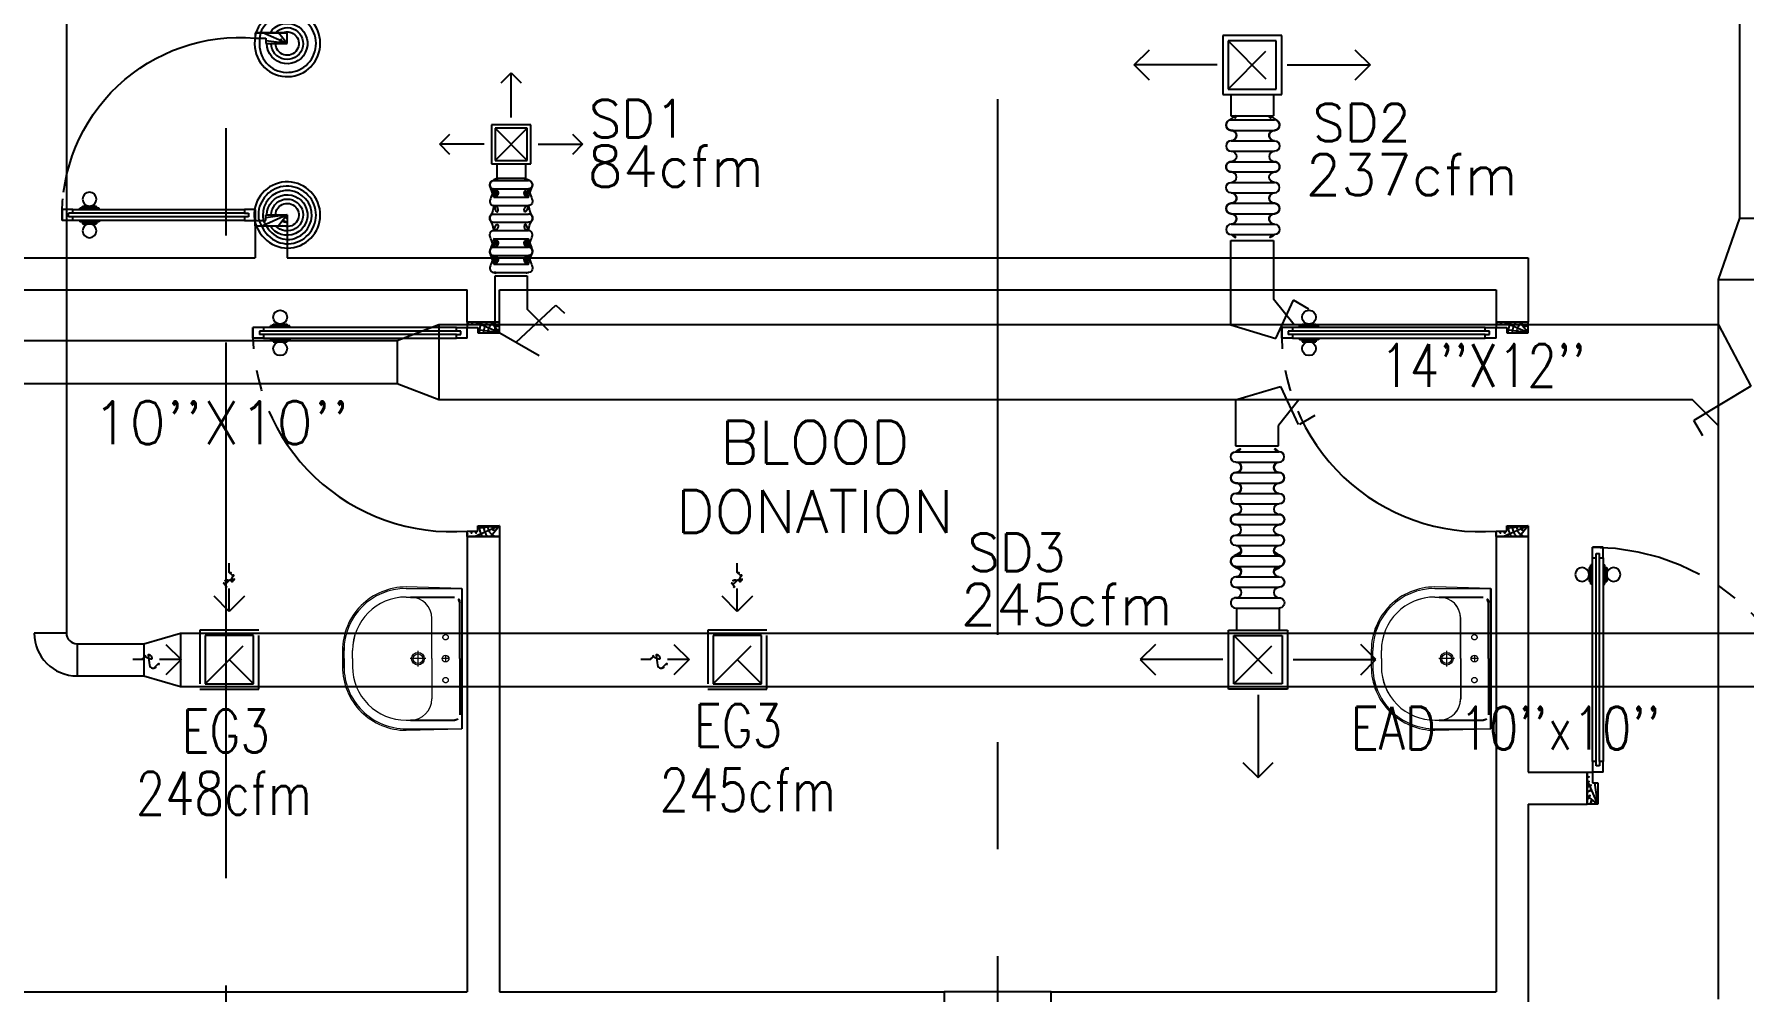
# Model space of a CAD drawing. Extents: x 417866230.2 to 417866327.8, y 43498045.5 to 43498135.4.
# Drawn here: x 417866244.5 to 417866252.48, y 43498094.57 to 43498099.04 of the extents above; entities that cross this region are included whole.
import ezdxf
from ezdxf.enums import TextEntityAlignment as Align

# ---------------------------------------------------------------- set-up
doc = ezdxf.new("R2010")
doc.units = 0
doc.header["$MEASUREMENT"] = 0
for name, pattern in [('CENTERX2', [4, 2.5, -0.5, 0.5, -0.5]), ('DASHED', [0.75, 0.5, -0.25]), ('HIDDEN', [0.375, 0.25, -0.125])]:
    doc.linetypes.add(name, pattern=pattern)
for name, color, linetype in [('AXES', 11, 'CENTERX2'), ('COL', 9, 'CONTINUOUS'), ('DOOR', 9, 'CONTINUOUS'), ('DUCT', 6, 'CONTINUOUS'), ('EXDUCT', 10, 'CONTINUOUS'), ('FIX', 9, 'CONTINUOUS'), ('HAT', 12, 'CONTINUOUS'), ('M-AC-FLEX', 3, 'CONTINUOUS'), ('M-EGU.', 2, 'CONTINUOUS'), ('RM-NAME', 9, 'CONTINUOUS'), ('SCD', 2, 'CONTINUOUS'), ('WALL', 4, 'CONTINUOUS')]:
    doc.layers.add(name, color=color, linetype=linetype)
doc.styles.add('ROMANS', font='ROMANS.shx', dxfattribs={"width": 0.6})

# ---------------------------------------------------------------- blocks, each defined once
blk = doc.blocks.new('DOOR90')
at = {"layer": 'DOOR', "color": 7, "linetype": 'ByBlock'}
for p, q in [((-150, 0), (0, 0)), ((-150, 0), (-150, -25)), ((0, -50), (-113.7, 0)), ((0, -50), (-40.1, 0)), ((0, -50), (0, 0)), ((-1000, -25), (-1050, -25)), ((-1050, -75), (-1050, -25)), ((-1050, -25), (-1050, -75)), ((-1000, -75), (-1050, -75)), ((-1000, -42), (-1020, -42)), ((-1020, -42), (-1020, -58)), ((-1000, -58), (-1020, -58)), ((-1000, -25), (-1000, -42)), ((-1000, -58), (-1000, -75)), ((-877.6, -17.8), (-967.6, -17.8)), ((-967.6, -25), (-967.6, -17.8)), ((-967.6, -75), (-967.6, -82.2)), ((-955, -8.8), (-890.2, -8.8)), ((-955, -17.8), (-955, -8.8)), ((-955, -17.8), (-890.2, -17.8)), ((-890.2, -17.8), (-890.2, -8.8)), ((-877.6, -25), (-877.6, -17.8)), ((-877.6, -75), (-877.6, -82.2)), ((-200, -25), (-150, -25)), ((-200, -42), (-200, -25)), ((-180, -42), (-200, -42)), ((-200, -58), (-180, -58)), ((-200, -75), (-200, -58)), ((-150, -75), (-200, -75)), ((-180, -58), (-180, -42)), ((-150, -25), (-100, -25)), ((-150, -75), (-150, -25)), ((-100, -25), (-100, -50)), ((0, -50), (-100, -36.6)), ((-100, -50), (0, -50)), ((-877.6, -82.2), (-967.6, -82.2)), ((-955, -82.2), (-890.2, -82.2)), ((-955, -82.2), (-955, -91.2)), ((-955, -91.2), (-890.2, -91.2)), ((-890.2, -82.2), (-890.2, -91.2)), ((-150, -875), (-100, -875)), ((-150, -900), (-150, -875)), ((0, -850), (-113.7, -900)), ((-100, -875), (-100, -850)), ((0, -850), (-100, -863.4)), ((-100, -850), (0, -850)), ((0, -850), (-40.1, -900)), ((0, -850), (0, -900)), ((-150, -900), (0, -900)), ((0, -900), (-150, -900))]:
    blk.add_line(p, q, dxfattribs=at)
at = {"layer": 'DOOR', "linetype": 'ByBlock'}
for p, q in [((-200, -25), (-1000, -25)), ((-200, -42), (-1000, -42)), ((-200, -58), (-1000, -58)), ((-1000, -75), (-200, -75))]:
    blk.add_line(p, q, dxfattribs=at)
at = {"layer": 'DOOR', "color": 7, "linetype": 'ByBlock'}
for centre in [(-922.6, 23.5), (-922.6, -123.5)]:
    blk.add_circle(centre, 32.4, dxfattribs=at)
for centre, radius, start, end in [((0, -50), 154.4, 161.10529, 166.28577), ((0, -50), 94.4, 148.01819, 180), ((0, -50), 134.4, 158.15985, 169.28002), ((0, -50), 114.4, 154.08384, 167.37743), ((0, -50), 74.4, 137.77643, 180), ((0, -50), 54.4, 113.20738, 180), ((0, -50), 34.4, 90, 180), ((0, -50), 14.4, 90, 180), ((0, -850), 134.4, 190.71998, 201.84015), ((0, -850), 94.4, 180, 211.98181), ((0, -850), 74.4, 180, 222.22357), ((0, -850), 54.4, 180, 246.79262), ((0, -850), 34.4, 180, 270), ((0, -850), 14.4, 180, 270), ((0, -850), 154.4, 193.71423, 198.89471)]:
    blk.add_arc(centre, radius, start, end, dxfattribs=at)
at = {"layer": 'DOOR', "linetype": 'HIDDEN', "ltscale": 0.5}
blk.add_arc((-222.2, -50), 828.2, 178.27012, 275.00304, dxfattribs=at)
blk = doc.blocks.new('RM1')
at = {"layer": 'RM-NAME', "style": 'ROMANS'}
for tag, p in [('ROOMNAME1', (0, 323.8)), ('ROOMNAME2', (0, 0))]:
    blk.add_attdef(tag, text='', height=200, dxfattribs=at).set_placement(p, align=Align.MIDDLE)
blk = doc.blocks.new('LAV-003')
at = {"layer": 'FIX', "linetype": 'ByBlock'}
blk.add_line((-327.5, -25), (327.5, -25), dxfattribs=at)
at = {"layer": 'FIX', "linetype": 'Continuous', "lineweight": 20}
for p, q in [((-327.5, -285), (-327.5, -25)), ((327.5, -285), (327.5, -25)), ((0, -165), (-187.5, -165)), ((0, -165), (187.5, -165)), ((-287.5, -285), (-287.5, -265)), ((287.5, -285), (287.5, -265)), ((0, -535), (-37.5, -535)), ((0, -535), (37.5, -535)), ((0, -575), (-37.5, -575)), ((0, -575), (37.5, -575))]:
    blk.add_line(p, q, dxfattribs=at)
at = {"layer": 'FIX', "linetype": 'ByBlock', "ltscale": 0.3}
for p, q in [((-287.5, -265), (-287.5, -60)), ((0, -35), (-262.5, -35)), ((0, -35), (262.5, -35)), ((287.5, -265), (287.5, -60))]:
    blk.add_line(p, q, dxfattribs=at)
at = {"layer": 'FIX', "lineweight": 20}
for p, q in [((-15.6, -100.9), (15.5, -100.9)), ((0, -85.4), (0, -116.5))]:
    blk.add_line(p, q, dxfattribs=at)
at = {"layer": 'FIX', "linetype": 'DASHED', "lineweight": 20, "ltscale": 0.04}
for p, q in [((-35.7, -230.5), (36.6, -230.5)), ((0, -193.9), (0, -266.1))]:
    blk.add_line(p, q, dxfattribs=at)
at = {"layer": 'FIX', "linetype": 'Continuous', "lineweight": 20}
blk.add_lwpolyline([(294.8, -25), (0, -25), (-327.5, -25), (-334.5, -285, 0.414214), (-37.5, -582), (0, -582), (37.5, -582, 0.414214), (334.5, -285), (327.5, -25), (0, -25)], format="xyb", dxfattribs=at)
at = {"layer": 'FIX', "linetype": 'HIDDEN', "lineweight": 20, "ltscale": 0.05}
for centre in [(-100, -100.9), (100, -100.9)]:
    blk.add_circle(centre, 12.4, dxfattribs=at)
at = {"layer": 'FIX', "lineweight": 20}
for centre, radius in [((0, -100.9), 15.5), ((0.5, -230), 29.5), ((0.5, -230), 22.5)]:
    blk.add_circle(centre, radius, dxfattribs=at)
at = {"layer": 'FIX', "linetype": 'ByBlock', "ltscale": 0.3}
for centre, start, end in [((-262.5, -60), 90, 180), ((262.5, -60), 0, 90)]:
    blk.add_arc(centre, 25, start, end, dxfattribs=at)
at = {"layer": 'FIX', "linetype": 'Continuous', "lineweight": 20}
for centre, radius, start, end in [((-187.5, -265), 100, 90, 180), ((187.5, -265), 100, 0, 90), ((-37.5, -285), 290, 180, 270), ((-37.5, -285), 250, 180, 270), ((37.5, -285), 290, 270, 0), ((37.5, -285), 250, 270, 0)]:
    blk.add_arc(centre, radius, start, end, dxfattribs=at)
blk = doc.blocks.new('COL50')
at = {"layer": 'COL'}
blk.add_lwpolyline([(-250, 250), (-250, -250), (250, -250), (250, 250)], close=True, dxfattribs=at)
blk = doc.blocks.new('DOOR110')
at = {"layer": 'DOOR', "color": 7, "linetype": 'ByBlock'}
for p, q in [((-150, 0), (-150, -25)), ((-150, 0), (0, 0)), ((0, -50), (-113.7, 0)), ((0, -50), (-40.1, 0)), ((0, -50), (0, 0)), ((-1200, -25), (-1200, -75)), ((-1200, -75), (-1200, -25)), ((-1150, -25), (-1200, -25)), ((-1150, -75), (-1200, -75)), ((-1170, -42), (-1170, -58)), ((-1150, -42), (-1170, -42)), ((-1150, -58), (-1170, -58)), ((-1150, -25), (-1150, -42)), ((-1150, -58), (-1150, -75)), ((-1117.6, -25), (-1117.6, -17.8)), ((-1027.6, -17.8), (-1117.6, -17.8)), ((-1117.6, -75), (-1117.6, -82.2)), ((-1105, -17.8), (-1105, -8.8)), ((-1105, -8.8), (-1040.2, -8.8)), ((-1105, -17.8), (-1040.2, -17.8)), ((-1040.2, -17.8), (-1040.2, -8.8)), ((-1027.6, -25), (-1027.6, -17.8)), ((-1027.6, -75), (-1027.6, -82.2)), ((-200, -42), (-200, -25)), ((-200, -25), (-150, -25)), ((-180, -42), (-200, -42)), ((-200, -75), (-200, -58)), ((-200, -58), (-180, -58)), ((-150, -75), (-200, -75)), ((-180, -58), (-180, -42)), ((-150, -75), (-150, -25)), ((-150, -25), (-100, -25)), ((-100, -25), (-100, -50)), ((0, -50), (-100, -36.6)), ((-100, -50), (0, -50)), ((-1027.6, -82.2), (-1117.6, -82.2)), ((-1105, -82.2), (-1105, -91.2)), ((-1105, -82.2), (-1040.2, -82.2)), ((-1105, -91.2), (-1040.2, -91.2)), ((-1040.2, -82.2), (-1040.2, -91.2)), ((-150, -1075), (-100, -1075)), ((-150, -1100), (-150, -1075)), ((-150, -1100), (0, -1100)), ((0, -1100), (-150, -1100)), ((0, -1050), (-113.7, -1100)), ((-100, -1075), (-100, -1050)), ((0, -1050), (-100, -1063.4)), ((-100, -1050), (0, -1050)), ((0, -1050), (-40.1, -1100)), ((0, -1050), (0, -1100))]:
    blk.add_line(p, q, dxfattribs=at)
at = {"layer": 'DOOR', "linetype": 'ByBlock'}
for p, q in [((-200, -25), (-1150, -25)), ((-200, -42), (-1150, -42)), ((-200, -58), (-1150, -58)), ((-1150, -75), (-200, -75))]:
    blk.add_line(p, q, dxfattribs=at)
at = {"layer": 'DOOR', "color": 7, "linetype": 'ByBlock'}
for centre in [(-1072.6, 23.5), (-1072.6, -123.5)]:
    blk.add_circle(centre, 32.4, dxfattribs=at)
for centre, radius, start, end in [((0, -50), 154.4, 161.10529, 166.28577), ((0, -50), 94.4, 148.01819, 180), ((0, -50), 134.4, 158.15985, 169.28002), ((0, -50), 114.4, 154.08384, 167.37743), ((0, -50), 74.4, 137.77643, 180), ((0, -50), 54.4, 113.20738, 180), ((0, -50), 34.4, 90, 180), ((0, -50), 14.4, 90, 180), ((0, -1050), 154.4, 193.71423, 198.89471), ((0, -1050), 134.4, 190.71998, 201.84015), ((0, -1050), 94.4, 180, 211.98181), ((0, -1050), 74.4, 180, 222.22357), ((0, -1050), 54.4, 180, 246.79262), ((0, -1050), 34.4, 180, 270), ((0, -1050), 14.4, 180, 270)]:
    blk.add_arc(centre, radius, start, end, dxfattribs=at)
at = {"layer": 'DOOR', "linetype": 'HIDDEN', "ltscale": 0.5}
blk.add_arc((-150, -25), 1050, 180, 270, dxfattribs=at)
blk = doc.blocks.new('A$C24ED45A6')
at = {"layer": 'DOOR', "color": 0, "linetype": 'ByBlock'}
for p, q in [((925, 1100), (925, 1150)), ((925, 1150), (975, 1150)), ((975, 1150), (925, 1150)), ((942, 1100), (942, 1120)), ((958, 1120), (942, 1120)), ((958, 1100), (958, 1120)), ((975, 1100), (975, 1150)), ((908.8, 1055), (908.8, 990.2)), ((917.8, 1055), (908.8, 1055)), ((917.8, 977.6), (917.8, 1067.6)), ((925, 1067.6), (917.8, 1067.6)), ((917.8, 1055), (917.8, 990.2)), ((942, 1100), (925, 1100)), ((975, 1100), (958, 1100)), ((975, 1067.6), (982.2, 1067.6)), ((982.2, 977.6), (982.2, 1067.6)), ((982.2, 1055), (982.2, 990.2)), ((982.2, 1055), (991.2, 1055)), ((991.2, 1055), (991.2, 990.2)), ((917.8, 990.2), (908.8, 990.2)), ((925, 977.6), (917.8, 977.6)), ((975, 977.6), (982.2, 977.6)), ((982.2, 990.2), (991.2, 990.2)), ((925, 150), (925, 200)), ((925, 200), (942, 200)), ((942, 200), (942, 180)), ((942, 180), (958, 180)), ((958, 180), (958, 200)), ((958, 200), (975, 200)), ((975, 200), (975, 150)), ((0, 0), (0, 150)), ((0, 150), (25, 150)), ((25, 150), (25, 100)), ((25, 100), (50, 100)), ((50, 100), (50, 0)), ((925, 150), (975, 150)), ((975, 100), (950, 100)), ((950, 100), (950, 0)), ((1000, 150), (975, 150)), ((975, 150), (975, 100)), ((1000, 150), (1000, 0)), ((50, 0), (0, 0)), ((950, 0), (1000, 0))]:
    blk.add_line(p, q, dxfattribs=at)
at = {"layer": 'DOOR', "linetype": 'ByBlock'}
for p, q in [((925, 1100), (925, 200)), ((942, 200), (942, 1100)), ((958, 200), (958, 1100)), ((975, 200), (975, 1100))]:
    blk.add_line(p, q, dxfattribs=at)
at = {"layer": 'DOOR', "color": 9, "linetype": 'ByBlock'}
for p, q in [((50, 0), (0, 113.7)), ((50, 0), (36.6, 100)), ((950, 0), (1000, 113.7)), ((950, 0), (963.4, 100)), ((50, 0), (0, 40.1)), ((950, 0), (1000, 40.1))]:
    blk.add_line(p, q, dxfattribs=at)
at = {"layer": 'DOOR', "color": 0, "linetype": 'ByBlock'}
for centre in [(876.5, 1022.6), (1023.5, 1022.6)]:
    blk.add_circle(centre, 32.4, dxfattribs=at)
at = {"layer": 'DOOR', "linetype": 'HIDDEN', "ltscale": 0.5}
blk.add_arc((950, 222.5), 927.8, 88.45601, 184.48155, dxfattribs=at)
at = {"layer": 'DOOR', "color": 9, "linetype": 'ByBlock'}
for centre, radius, start, end in [((50, 0), 154.4, 103.71423, 108.89471), ((50, 0), 134.4, 100.71998, 111.84015), ((50, 0), 114.4, 102.62257, 115.91616), ((50, 0), 94.4, 90, 121.98181), ((950, 0), 94.4, 58.01819, 90), ((950, 0), 134.4, 68.15985, 79.28002), ((950, 0), 114.4, 64.08384, 77.37743), ((950, 0), 154.4, 71.10529, 76.28577), ((50, 0), 74.4, 90, 132.22357), ((50, 0), 54.4, 90, 156.79262), ((50, 0), 34.4, 90, 180), ((50, 0), 14.4, 90, 180), ((950, 0), 74.4, 47.77643, 90), ((950, 0), 54.4, 23.20738, 90), ((950, 0), 34.4, 0, 90), ((950, 0), 14.4, 0, 90)]:
    blk.add_arc(centre, radius, start, end, dxfattribs=at)
at = {"layer": 'WALL'}
blk.add_line((1000, 0), (1000, 150), dxfattribs=at)

msp = doc.modelspace()

# ---------------------------------------------------------------- linework, layer by layer
at = {"layer": 'AXES'}
for p, q in [((417866248.9969, 43498056.2378), (417866248.9969, 43498134.7153)), ((417866245.3969, 43498063.1021), (417866245.3969, 43498121.9221))]:
    msp.add_line(p, q, dxfattribs=at)
at = {"layer": 'DUCT'}
for p, q in [((417866252.4595, 43498098.1828), (417866252.4595, 43498102.9809)), ((417866252.3595, 43498097.8966), (417866252.4595, 43498098.1828)), ((417866252.4595, 43498098.1828), (417866252.7595, 43498098.1828)), ((417866250.0844, 43498097.6842), (417866250.0844, 43498098.0785)), ((417866250.0844, 43498098.0785), (417866250.2844, 43498098.0785)), ((417866250.2844, 43498098.0785), (417866250.2844, 43498097.8042)), ((417866246.6515, 43498097.9125), (417866246.8015, 43498097.9125)), ((417866246.6515, 43498097.66), (417866246.6515, 43498097.9125)), ((417866246.8015, 43498097.9125), (417866246.8015, 43498097.7575)), ((417866252.3595, 43498094.5381), (417866252.3595, 43498097.8966)), ((417866252.3595, 43498097.8966), (417866252.8595, 43498097.8966)), ((417866246.7498, 43498097.6036), (417866246.9349, 43498097.7756)), ((417866246.9015, 43498097.6575), (417866246.8015, 43498097.7575)), ((417866246.9349, 43498097.7756), (417866246.9756, 43498097.7387)), ((417866246.9349, 43498097.7756), (417866246.9349, 43498097.7756)), ((417866250.3794, 43498097.6842), (417866250.2844, 43498097.8042)), ((417866250.2941, 43498097.6209), (417866250.377, 43498097.7997)), ((417866250.4492, 43498097.758), (417866250.377, 43498097.7997)), ((417866246.3886, 43498097.6844), (417866246.1944, 43498097.6094)), ((417866252.3595, 43498097.6844), (417866246.3886, 43498097.6844)), ((417866246.3886, 43498097.6844), (417866246.3886, 43498097.3344)), ((417866246.6515, 43498097.66), (417866246.8571, 43498097.542)), ((417866250.0844, 43498097.6842), (417866250.2941, 43498097.6209)), ((417866252.3595, 43498097.6844), (417866252.5101, 43498097.3986)), ((417866246.1944, 43498097.6094), (417866242.8911, 43498097.6094)), ((417866246.1944, 43498097.6094), (417866246.1944, 43498097.4094)), ((417866246.1944, 43498097.4094), (417866242.8911, 43498097.4094)), ((417866246.3886, 43498097.3344), (417866246.1944, 43498097.4094)), ((417866252.2379, 43498097.3344), (417866246.3886, 43498097.3344)), ((417866250.1064, 43498097.3346), (417866250.3167, 43498097.397)), ((417866250.1064, 43498097.3346), (417866250.1064, 43498097.1196)), ((417866250.4014, 43498097.3346), (417866250.3064, 43498097.2146)), ((417866250.3167, 43498097.397), (417866250.3991, 43498097.2191)), ((417866252.3609, 43498097.2115), (417866252.2379, 43498097.3344)), ((417866252.5101, 43498097.3986), (417866252.2454, 43498097.2388)), ((417866250.4766, 43498097.2608), (417866250.4045, 43498097.2191)), ((417866250.3064, 43498097.1196), (417866250.3064, 43498097.2146)), ((417866252.287, 43498097.1667), (417866252.2454, 43498097.2388)), ((417866250.1064, 43498097.1196), (417866250.3064, 43498097.1196))]:
    msp.add_line(p, q, dxfattribs=at)
at = {"layer": 'EXDUCT', "linetype": 'Continuous'}
for p, q in [((417866244.6514, 43498100.5617), (417866244.6514, 43498096.2463)), ((417866244.6514, 43498096.2463), (417866244.5014, 43498096.2463)), ((417866245.0125, 43498096.1963), (417866245.1844, 43498096.2463)), ((417866245.1844, 43498096.2463), (417866254.8901, 43498096.2463)), ((417866245.1844, 43498096.2463), (417866245.1844, 43498095.9963)), ((417866244.7014, 43498096.1963), (417866245.0125, 43498096.1963)), ((417866244.7014, 43498096.1963), (417866244.7014, 43498096.0463)), ((417866245.0125, 43498096.1963), (417866245.0125, 43498096.0463)), ((417866244.7014, 43498096.0463), (417866245.0125, 43498096.0463)), ((417866245.0125, 43498096.0463), (417866245.1844, 43498095.9963)), ((417866245.1844, 43498095.9963), (417866254.7822, 43498095.9963))]:
    msp.add_line(p, q, dxfattribs=at)
for radius in [0.2, 0.05]:
    msp.add_arc((417866244.7014, 43498096.2463), radius, 180, 270, dxfattribs=at)
at = {"layer": 'M-AC-FLEX', "color": 11}
for p, q in [((417866250.0865, 43498098.6409), (417866250.2878, 43498098.6409)), ((417866250.0865, 43498098.6409), (417866250.2878, 43498098.6409)), ((417866250.0865, 43498098.5921), (417866250.2878, 43498098.5921)), ((417866250.0865, 43498098.5921), (417866250.2878, 43498098.5921)), ((417866250.0865, 43498098.5434), (417866250.2878, 43498098.5434)), ((417866250.0865, 43498098.4946), (417866250.2878, 43498098.4946)), ((417866250.0865, 43498098.4459), (417866250.2878, 43498098.4459)), ((417866250.0865, 43498098.398), (417866250.2878, 43498098.398)), ((417866246.6464, 43498098.3577), (417866246.8074, 43498098.3577)), ((417866246.6464, 43498098.3577), (417866246.8074, 43498098.3577)), ((417866246.6464, 43498098.3187), (417866246.8074, 43498098.3187)), ((417866246.6464, 43498098.3187), (417866246.8074, 43498098.3187)), ((417866250.0865, 43498098.3492), (417866250.2878, 43498098.3492)), ((417866250.0865, 43498098.3005), (417866250.2878, 43498098.3005)), ((417866246.6464, 43498098.2797), (417866246.8074, 43498098.2797)), ((417866246.6464, 43498098.2407), (417866246.8074, 43498098.2407)), ((417866250.0865, 43498098.2517), (417866250.2878, 43498098.2517)), ((417866250.0865, 43498098.2517), (417866250.2878, 43498098.2517)), ((417866250.0865, 43498098.2517), (417866250.2878, 43498098.2517)), ((417866250.0865, 43498098.2517), (417866250.2878, 43498098.2517)), ((417866246.6464, 43498098.2017), (417866246.8074, 43498098.2017)), ((417866246.6464, 43498098.1634), (417866246.8074, 43498098.1634)), ((417866246.6464, 43498098.1244), (417866246.8074, 43498098.1244)), ((417866250.0865, 43498098.203), (417866250.2878, 43498098.203)), ((417866250.0865, 43498098.203), (417866250.2878, 43498098.203)), ((417866250.0865, 43498098.203), (417866250.2878, 43498098.203)), ((417866250.0865, 43498098.203), (417866250.2878, 43498098.203)), ((417866250.0865, 43498098.1542), (417866250.2878, 43498098.1542)), ((417866246.6464, 43498098.0854), (417866246.8074, 43498098.0854)), ((417866246.6464, 43498098.0464), (417866246.8074, 43498098.0464)), ((417866246.6464, 43498098.0464), (417866246.8074, 43498098.0464)), ((417866246.6464, 43498098.0464), (417866246.8074, 43498098.0464)), ((417866246.6464, 43498098.0464), (417866246.8074, 43498098.0464)), ((417866250.0865, 43498098.1055), (417866250.2878, 43498098.1055)), ((417866246.6464, 43498098.0074), (417866246.8074, 43498098.0074)), ((417866246.6464, 43498097.9684), (417866246.8074, 43498097.9684)), ((417866246.6464, 43498097.9294), (417866246.8074, 43498097.9294)), ((417866250.1086, 43498097.0926), (417866250.3098, 43498097.0926)), ((417866250.1086, 43498097.0439), (417866250.3098, 43498097.0439)), ((417866250.1086, 43498096.9951), (417866250.3098, 43498096.9951)), ((417866250.1086, 43498096.9951), (417866250.3098, 43498096.9951)), ((417866250.1086, 43498096.9951), (417866250.3098, 43498096.9951)), ((417866250.1086, 43498096.9951), (417866250.3098, 43498096.9951)), ((417866250.1086, 43498096.9464), (417866250.3098, 43498096.9464)), ((417866250.1086, 43498096.9464), (417866250.3098, 43498096.9464)), ((417866250.1086, 43498096.9464), (417866250.3098, 43498096.9464)), ((417866250.1086, 43498096.9464), (417866250.3098, 43498096.9464)), ((417866250.1086, 43498096.8976), (417866250.3098, 43498096.8976)), ((417866250.1086, 43498096.8489), (417866250.3098, 43498096.8489)), ((417866250.1086, 43498096.8001), (417866250.3098, 43498096.8001)), ((417866250.1086, 43498096.7522), (417866250.3098, 43498096.7522)), ((417866250.1086, 43498096.7035), (417866250.3098, 43498096.7035)), ((417866250.1086, 43498096.6547), (417866250.3098, 43498096.6547)), ((417866250.1086, 43498096.606), (417866250.3098, 43498096.606)), ((417866250.1086, 43498096.606), (417866250.3098, 43498096.606)), ((417866250.1086, 43498096.606), (417866250.3098, 43498096.606)), ((417866250.1086, 43498096.606), (417866250.3098, 43498096.606)), ((417866250.1086, 43498096.5572), (417866250.3098, 43498096.5572)), ((417866250.1086, 43498096.5572), (417866250.3098, 43498096.5572)), ((417866250.1086, 43498096.5572), (417866250.3098, 43498096.5572)), ((417866250.1086, 43498096.5572), (417866250.3098, 43498096.5572)), ((417866250.1086, 43498096.5085), (417866250.3098, 43498096.5085)), ((417866250.1086, 43498096.4597), (417866250.3098, 43498096.4597)), ((417866250.1086, 43498096.411), (417866250.3098, 43498096.411)), ((417866250.1086, 43498096.3631), (417866250.3098, 43498096.3631))]:
    msp.add_line(p, q, dxfattribs=at)
at = {"layer": 'M-AC-FLEX'}
for points in [[(417866250.1102, 43498098.6596, -0.346954), (417866250.0865, 43498098.6409, 1), (417866250.0865, 43498098.5921)], [(417866250.1102, 43498098.6596, -0.346954), (417866250.0865, 43498098.6409, 1), (417866250.0865, 43498098.5921)], [(417866250.0865, 43498098.5434, 1), (417866250.0865, 43498098.5921, -1), (417866250.0865, 43498098.6409)], [(417866250.097, 43498098.5457, 0.799204), (417866250.0865, 43498098.5921, -1), (417866250.0865, 43498098.6409)], [(417866250.2878, 43498098.5434, -1), (417866250.2878, 43498098.5921, 1), (417866250.2878, 43498098.6409)], [(417866250.2773, 43498098.5457, -0.799204), (417866250.2878, 43498098.5921, 1), (417866250.2878, 43498098.6409)], [(417866250.2641, 43498098.6596, 0.346955), (417866250.2878, 43498098.6409, -1), (417866250.2878, 43498098.5921)], [(417866250.2641, 43498098.6596, 0.346954), (417866250.2878, 43498098.6409, -1), (417866250.2878, 43498098.5921)], [(417866250.0865, 43498098.5921, -1), (417866250.0865, 43498098.5434, 1), (417866250.0865, 43498098.4946, -1), (417866250.0865, 43498098.4459, 1.018005), (417866250.0865, 43498098.398)], [(417866250.2878, 43498098.5921, 1), (417866250.2878, 43498098.5434, -1), (417866250.2878, 43498098.4946, 1), (417866250.2878, 43498098.4459, -1.018005), (417866250.2878, 43498098.398)], [(417866250.0865, 43498098.2517, 1), (417866250.0865, 43498098.3005, -1), (417866250.0865, 43498098.3492, 1), (417866250.0865, 43498098.398, -1.018005), (417866250.0865, 43498098.4459)], [(417866250.2878, 43498098.2517, -1), (417866250.2878, 43498098.3005, 1), (417866250.2878, 43498098.3492, -1), (417866250.2878, 43498098.398, 1.018005), (417866250.2878, 43498098.4459)], [(417866246.6639, 43498098.3686, -0.285951), (417866246.6464, 43498098.3577, 1), (417866246.6464, 43498098.3187)], [(417866246.6639, 43498098.3686, -0.285952), (417866246.6464, 43498098.3577, 1), (417866246.6464, 43498098.3187)], [(417866246.7899, 43498098.3686, 0.285953), (417866246.8074, 43498098.3577, -1), (417866246.8074, 43498098.3187)], [(417866246.7899, 43498098.3686, 0.285952), (417866246.8074, 43498098.3577, -1), (417866246.8074, 43498098.3187)], [(417866246.6464, 43498098.2797, 1), (417866246.6464, 43498098.3187, -1), (417866246.6464, 43498098.3577)], [(417866246.6548, 43498098.2816, 0.799204), (417866246.6464, 43498098.3187, -1), (417866246.6464, 43498098.3577)], [(417866246.6464, 43498098.3187, -1), (417866246.6464, 43498098.2797, 1), (417866246.6464, 43498098.2407, -1), (417866246.6464, 43498098.2017, 1.018005), (417866246.6464, 43498098.1634)], [(417866246.8074, 43498098.2797, -1), (417866246.8074, 43498098.3187, 1), (417866246.8074, 43498098.3577)], [(417866246.799, 43498098.2816, -0.799204), (417866246.8074, 43498098.3187, 1), (417866246.8074, 43498098.3577)], [(417866246.8074, 43498098.3187, 1), (417866246.8074, 43498098.2797, -1), (417866246.8074, 43498098.2407, 1), (417866246.8074, 43498098.2017, -1.018005), (417866246.8074, 43498098.1634)], [(417866250.0865, 43498098.3005, -1), (417866250.0865, 43498098.2517, 1), (417866250.0865, 43498098.203)], [(417866250.097, 43498098.2981, -0.799204), (417866250.0865, 43498098.2517, 1), (417866250.0865, 43498098.203)], [(417866250.097, 43498098.2981, -0.799204), (417866250.0865, 43498098.2517, 1), (417866250.0865, 43498098.203)], [(417866250.2878, 43498098.3005, 1), (417866250.2878, 43498098.2517, -1), (417866250.2878, 43498098.203)], [(417866250.2773, 43498098.2981, 0.799204), (417866250.2878, 43498098.2517, -1), (417866250.2878, 43498098.203)], [(417866250.2773, 43498098.2981, 0.799204), (417866250.2878, 43498098.2517, -1), (417866250.2878, 43498098.203)], [(417866250.0865, 43498098.1542, 1), (417866250.0865, 43498098.203, -1), (417866250.0865, 43498098.2517)], [(417866250.097, 43498098.1566, 0.799204), (417866250.0865, 43498098.203, -1), (417866250.0865, 43498098.2517)], [(417866250.097, 43498098.1566, 0.799204), (417866250.0865, 43498098.203, -1), (417866250.0865, 43498098.2517)], [(417866250.2878, 43498098.1542, -1), (417866250.2878, 43498098.203, 1), (417866250.2878, 43498098.2517)], [(417866250.2773, 43498098.1566, -0.799204), (417866250.2878, 43498098.203, 1), (417866250.2878, 43498098.2517)], [(417866250.2773, 43498098.1566, -0.799204), (417866250.2878, 43498098.203, 1), (417866250.2878, 43498098.2517)], [(417866246.6464, 43498098.0464, 1), (417866246.6464, 43498098.0854, -1), (417866246.6464, 43498098.1244, 1), (417866246.6464, 43498098.1634, -1.018005), (417866246.6464, 43498098.2017)], [(417866246.8074, 43498098.0464, -1), (417866246.8074, 43498098.0854, 1), (417866246.8074, 43498098.1244, -1), (417866246.8074, 43498098.1634, 1.018005), (417866246.8074, 43498098.2017)], [(417866250.0865, 43498098.203, -1), (417866250.0865, 43498098.1542, 1), (417866250.0865, 43498098.1055, -0.44588), (417866250.1108, 43498098.0785, -0.44588)], [(417866250.2878, 43498098.203, 1), (417866250.2878, 43498098.1542, -1), (417866250.2878, 43498098.1055, 0.44588), (417866250.2635, 43498098.0785, 0.44588)], [(417866246.6464, 43498098.0854, -1), (417866246.6464, 43498098.0464, 1), (417866246.6464, 43498098.0074)], [(417866246.6548, 43498098.0835, -0.799204), (417866246.6464, 43498098.0464, 1), (417866246.6464, 43498098.0074)], [(417866246.6548, 43498098.0835, -0.799204), (417866246.6464, 43498098.0464, 1), (417866246.6464, 43498098.0074)], [(417866246.6464, 43498097.9684, 1), (417866246.6464, 43498098.0074, -1), (417866246.6464, 43498098.0464)], [(417866246.6548, 43498097.9703, 0.799204), (417866246.6464, 43498098.0074, -1), (417866246.6464, 43498098.0464)], [(417866246.6548, 43498097.9703, 0.799204), (417866246.6464, 43498098.0074, -1), (417866246.6464, 43498098.0464)], [(417866246.8074, 43498098.0854, 1), (417866246.8074, 43498098.0464, -1), (417866246.8074, 43498098.0074)], [(417866246.799, 43498098.0835, 0.799204), (417866246.8074, 43498098.0464, -1), (417866246.8074, 43498098.0074)], [(417866246.799, 43498098.0835, 0.799204), (417866246.8074, 43498098.0464, -1), (417866246.8074, 43498098.0074)], [(417866246.8074, 43498097.9684, -1), (417866246.8074, 43498098.0074, 1), (417866246.8074, 43498098.0464)], [(417866246.799, 43498097.9703, -0.799204), (417866246.8074, 43498098.0074, 1), (417866246.8074, 43498098.0464)], [(417866246.799, 43498097.9703, -0.799204), (417866246.8074, 43498098.0074, 1), (417866246.8074, 43498098.0464)], [(417866246.6464, 43498098.0074, -1), (417866246.6464, 43498097.9684, 1), (417866246.6464, 43498097.9294, -0.375646), (417866246.6657, 43498097.9125, -0.375646)], [(417866246.8074, 43498098.0074, 1), (417866246.8074, 43498097.9684, -1), (417866246.8074, 43498097.9294, 0.375645), (417866246.7881, 43498097.9125, 0.375645)], [(417866250.1086, 43498096.9951, 1), (417866250.1086, 43498097.0439, -1), (417866250.1086, 43498097.0926, 0.44588), (417866250.1328, 43498097.1196, 0.44588)], [(417866250.3098, 43498096.9951, -1), (417866250.3098, 43498097.0439, 1), (417866250.3098, 43498097.0926, -0.44588), (417866250.2856, 43498097.1196, -0.44588)], [(417866250.1086, 43498097.0439, -1), (417866250.1086, 43498096.9951, 1), (417866250.1086, 43498096.9464)], [(417866250.1191, 43498097.0415, -0.799204), (417866250.1086, 43498096.9951, 1), (417866250.1086, 43498096.9464)], [(417866250.1191, 43498097.0415, -0.799204), (417866250.1086, 43498096.9951, 1), (417866250.1086, 43498096.9464)], [(417866250.3098, 43498097.0439, 1), (417866250.3098, 43498096.9951, -1), (417866250.3098, 43498096.9464)], [(417866250.2993, 43498097.0415, 0.799204), (417866250.3098, 43498096.9951, -1), (417866250.3098, 43498096.9464)], [(417866250.2993, 43498097.0415, 0.799204), (417866250.3098, 43498096.9951, -1), (417866250.3098, 43498096.9464)], [(417866250.1191, 43498096.9, 0.799204), (417866250.1086, 43498096.9464, -1), (417866250.1086, 43498096.9951)], [(417866250.1086, 43498096.8976, 1), (417866250.1086, 43498096.9464, -1), (417866250.1086, 43498096.9951)], [(417866250.1191, 43498096.9, 0.799204), (417866250.1086, 43498096.9464, -1), (417866250.1086, 43498096.9951)], [(417866250.1086, 43498096.9464, -1), (417866250.1086, 43498096.8976, 1), (417866250.1086, 43498096.8489, -1), (417866250.1086, 43498096.8001, 1.018005), (417866250.1086, 43498096.7522)], [(417866250.2993, 43498096.9, -0.799204), (417866250.3098, 43498096.9464, 1), (417866250.3098, 43498096.9951)], [(417866250.3098, 43498096.8976, -1), (417866250.3098, 43498096.9464, 1), (417866250.3098, 43498096.9951)], [(417866250.2993, 43498096.9, -0.799204), (417866250.3098, 43498096.9464, 1), (417866250.3098, 43498096.9951)], [(417866250.3098, 43498096.9464, 1), (417866250.3098, 43498096.8976, -1), (417866250.3098, 43498096.8489, 1), (417866250.3098, 43498096.8001, -1.018005), (417866250.3098, 43498096.7522)], [(417866250.1086, 43498096.606, 1), (417866250.1086, 43498096.6547, -1), (417866250.1086, 43498096.7035, 1), (417866250.1086, 43498096.7522, -1.018005), (417866250.1086, 43498096.8001)], [(417866250.3098, 43498096.606, -1), (417866250.3098, 43498096.6547, 1), (417866250.3098, 43498096.7035, -1), (417866250.3098, 43498096.7522, 1.018005), (417866250.3098, 43498096.8001)], [(417866250.1086, 43498096.6547, -1), (417866250.1086, 43498096.606, 1), (417866250.1086, 43498096.5572)], [(417866250.1191, 43498096.6524, -0.799204), (417866250.1086, 43498096.606, 1), (417866250.1086, 43498096.5572)], [(417866250.1323, 43498096.6247, -0.346954), (417866250.1086, 43498096.606, 1), (417866250.1086, 43498096.5572)], [(417866250.1323, 43498096.6247, -0.346954), (417866250.1086, 43498096.606, 1), (417866250.1086, 43498096.5572)], [(417866250.3098, 43498096.6547, 1), (417866250.3098, 43498096.606, -1), (417866250.3098, 43498096.5572)], [(417866250.2993, 43498096.6524, 0.799204), (417866250.3098, 43498096.606, -1), (417866250.3098, 43498096.5572)], [(417866250.2861, 43498096.6247, 0.346955), (417866250.3098, 43498096.606, -1), (417866250.3098, 43498096.5572)], [(417866250.2861, 43498096.6247, 0.346954), (417866250.3098, 43498096.606, -1), (417866250.3098, 43498096.5572)], [(417866250.1323, 43498096.5385, 0.346954), (417866250.1086, 43498096.5572, -1), (417866250.1086, 43498096.606)], [(417866250.1323, 43498096.5385, 0.346954), (417866250.1086, 43498096.5572, -1), (417866250.1086, 43498096.606)], [(417866250.1086, 43498096.5085, 1), (417866250.1086, 43498096.5572, -1), (417866250.1086, 43498096.606)], [(417866250.1191, 43498096.5109, 0.799204), (417866250.1086, 43498096.5572, -1), (417866250.1086, 43498096.606)], [(417866250.1086, 43498096.5572, -1), (417866250.1086, 43498096.5085, 1), (417866250.1086, 43498096.4597, -1), (417866250.1086, 43498096.411, 1.018005), (417866250.1086, 43498096.3631)], [(417866250.3098, 43498096.5085, -1), (417866250.3098, 43498096.5572, 1), (417866250.3098, 43498096.606)], [(417866250.2993, 43498096.5109, -0.799204), (417866250.3098, 43498096.5572, 1), (417866250.3098, 43498096.606)], [(417866250.3098, 43498096.5572, 1), (417866250.3098, 43498096.5085, -1), (417866250.3098, 43498096.4597, 1), (417866250.3098, 43498096.411, -1.018005), (417866250.3098, 43498096.3631)], [(417866250.2861, 43498096.5385, -0.346955), (417866250.3098, 43498096.5572, 1), (417866250.3098, 43498096.606)], [(417866250.2861, 43498096.5385, -0.346954), (417866250.3098, 43498096.5572, 1), (417866250.3098, 43498096.606)]]:
    msp.add_lwpolyline(points, format="xyb", dxfattribs=at)
at = {"layer": 'M-EGU.'}
for p, q in [((417866250.3218, 43498099.0346), (417866250.0468, 43498099.0346)), ((417866250.0468, 43498099.0346), (417866250.0468, 43498098.7596)), ((417866250.3218, 43498098.7596), (417866250.3218, 43498099.0346)), ((417866249.6343, 43498098.8971), (417866249.705, 43498098.9678)), ((417866250.6636, 43498098.9678), (417866250.7343, 43498098.8971)), ((417866246.6798, 43498098.8131), (417866246.7269, 43498098.8602)), ((417866246.7269, 43498098.8602), (417866246.774, 43498098.8131)), ((417866246.7269, 43498098.6528), (417866246.7269, 43498098.8602)), ((417866250.0205, 43498098.8971), (417866249.6343, 43498098.8971)), ((417866249.705, 43498098.8264), (417866249.6343, 43498098.8971)), ((417866250.3481, 43498098.8971), (417866250.7343, 43498098.8971)), ((417866250.7343, 43498098.8971), (417866250.6636, 43498098.8264)), ((417866250.0468, 43498098.7596), (417866250.3218, 43498098.7596)), ((417866250.0843, 43498098.7596), (417866250.0843, 43498098.6596)), ((417866250.2843, 43498098.7596), (417866250.2843, 43498098.6596)), ((417866246.8186, 43498098.6186), (417866246.6352, 43498098.6186)), ((417866246.6352, 43498098.6186), (417866246.6352, 43498098.4352)), ((417866246.8186, 43498098.4352), (417866246.8186, 43498098.6186)), ((417866250.0843, 43498098.6596), (417866250.2843, 43498098.6596)), ((417866246.3936, 43498098.5269), (417866246.4407, 43498098.574)), ((417866246.4407, 43498098.4798), (417866246.3936, 43498098.5269)), ((417866246.601, 43498098.5269), (417866246.3936, 43498098.5269)), ((417866246.8528, 43498098.5269), (417866247.0602, 43498098.5269)), ((417866247.0131, 43498098.574), (417866247.0602, 43498098.5269)), ((417866247.0602, 43498098.5269), (417866247.0131, 43498098.4798)), ((417866246.6352, 43498098.4352), (417866246.8186, 43498098.4352)), ((417866246.6602, 43498098.4352), (417866246.6602, 43498098.3686)), ((417866246.6602, 43498098.3686), (417866246.7936, 43498098.3686)), ((417866246.7936, 43498098.4352), (417866246.7936, 43498098.3686)), ((417866245.4118, 43498096.5291), (417866245.4118, 43498096.5721)), ((417866247.7818, 43498096.5291), (417866247.7818, 43498096.5721)), ((417866245.4118, 43498096.3471), (417866245.4118, 43498096.4539)), ((417866247.7818, 43498096.3471), (417866247.7818, 43498096.4539)), ((417866245.4118, 43498096.3471), (417866245.3411, 43498096.4178)), ((417866245.4825, 43498096.4178), (417866245.4118, 43498096.3471)), ((417866247.7818, 43498096.3471), (417866247.7111, 43498096.4178)), ((417866247.8525, 43498096.4178), (417866247.7818, 43498096.3471)), ((417866250.1118, 43498096.3628), (417866250.3118, 43498096.3628)), ((417866250.1118, 43498096.2596), (417866250.1118, 43498096.3628)), ((417866250.3118, 43498096.2596), (417866250.3118, 43498096.3628)), ((417866245.2993, 43498096.2346), (417866245.2993, 43498096.0096)), ((417866245.5243, 43498096.2346), (417866245.2993, 43498096.2346)), ((417866245.5243, 43498096.0096), (417866245.5243, 43498096.2346)), ((417866247.6693, 43498096.2346), (417866247.6693, 43498096.0096)), ((417866247.8943, 43498096.2346), (417866247.6693, 43498096.2346)), ((417866247.8943, 43498096.0096), (417866247.8943, 43498096.2346)), ((417866250.0743, 43498095.9846), (417866250.0743, 43498096.2596)), ((417866250.0743, 43498096.2596), (417866250.3493, 43498096.2596)), ((417866250.3493, 43498096.2596), (417866250.3493, 43498095.9846)), ((417866245.1161, 43498096.1928), (417866245.1868, 43498096.1221)), ((417866247.4861, 43498096.1928), (417866247.5568, 43498096.1221)), ((417866249.7325, 43498096.1928), (417866249.6618, 43498096.1221)), ((417866250.7618, 43498096.1221), (417866250.6911, 43498096.1928)), ((417866245.0061, 43498096.1221), (417866244.9618, 43498096.1221)), ((417866245.1868, 43498096.1221), (417866245.0858, 43498096.1221)), ((417866245.1868, 43498096.1221), (417866245.1161, 43498096.0514)), ((417866247.3761, 43498096.1221), (417866247.3318, 43498096.1221)), ((417866247.5568, 43498096.1221), (417866247.4558, 43498096.1221)), ((417866247.5568, 43498096.1221), (417866247.4861, 43498096.0514)), ((417866249.6618, 43498096.1221), (417866249.7325, 43498096.0514)), ((417866250.048, 43498096.1221), (417866249.6618, 43498096.1221)), ((417866250.3756, 43498096.1221), (417866250.7618, 43498096.1221)), ((417866250.6911, 43498096.0514), (417866250.7618, 43498096.1221)), ((417866245.2993, 43498096.0096), (417866245.5243, 43498096.0096)), ((417866247.6693, 43498096.0096), (417866247.8943, 43498096.0096)), ((417866250.3493, 43498095.9846), (417866250.0743, 43498095.9846)), ((417866250.2118, 43498095.9583), (417866250.2118, 43498095.5721)), ((417866250.1411, 43498095.6428), (417866250.2118, 43498095.5721)), ((417866250.2118, 43498095.5721), (417866250.2825, 43498095.6428))]:
    msp.add_line(p, q, dxfattribs=at)
at = {"layer": 'M-EGU.', "linetype": 'HIDDEN'}
for p, q in [((417866250.2968, 43498099.0096), (417866250.0718, 43498099.0096)), ((417866250.0718, 43498099.0096), (417866250.0718, 43498098.7846)), ((417866250.0718, 43498099.0096), (417866250.2968, 43498098.7846)), ((417866250.0718, 43498098.7846), (417866250.2968, 43498099.0096)), ((417866250.2968, 43498098.7846), (417866250.2968, 43498099.0096)), ((417866250.0718, 43498098.7846), (417866250.2968, 43498098.7846)), ((417866246.6519, 43498098.4519), (417866246.8019, 43498098.6019)), ((417866246.6519, 43498098.6019), (417866246.8019, 43498098.4519)), ((417866246.8019, 43498098.6019), (417866246.6519, 43498098.6019)), ((417866246.6519, 43498098.6019), (417866246.6519, 43498098.4519)), ((417866246.8019, 43498098.4519), (417866246.8019, 43498098.6019)), ((417866246.6519, 43498098.4519), (417866246.8019, 43498098.4519)), ((417866245.2743, 43498096.2596), (417866245.2743, 43498095.9846)), ((417866245.5493, 43498096.2596), (417866245.2743, 43498096.2596)), ((417866245.2993, 43498096.0096), (417866245.5243, 43498096.2346)), ((417866245.5493, 43498095.9846), (417866245.5493, 43498096.2596)), ((417866247.6443, 43498096.2596), (417866247.6443, 43498095.9846)), ((417866247.9193, 43498096.2596), (417866247.6443, 43498096.2596)), ((417866247.6693, 43498096.0096), (417866247.8943, 43498096.2346)), ((417866247.9193, 43498095.9846), (417866247.9193, 43498096.2596)), ((417866250.0993, 43498096.2346), (417866250.3243, 43498096.0096)), ((417866250.0993, 43498096.0096), (417866250.3243, 43498096.2346)), ((417866250.0993, 43498096.0096), (417866250.0993, 43498096.2346)), ((417866250.0993, 43498096.2346), (417866250.3243, 43498096.2346)), ((417866250.3243, 43498096.2346), (417866250.3243, 43498096.0096)), ((417866245.2743, 43498095.9846), (417866245.5493, 43498095.9846)), ((417866247.6443, 43498095.9846), (417866247.9193, 43498095.9846)), ((417866250.3243, 43498096.0096), (417866250.0993, 43498096.0096))]:
    msp.add_line(p, q, dxfattribs=at)
at = {"layer": 'M-EGU.'}
for points in [[(417866245.4118, 43498096.5291, -0.187862), (417866245.4303, 43498096.5177, -0.202645), (417866245.4352, 43498096.4981, -0.616915), (417866245.4101, 43498096.49, 0.668708), (417866245.3865, 43498096.4805, 0.194285), (417866245.3937, 43498096.4625, 0.186051), (417866245.4118, 43498096.4539)], [(417866247.7818, 43498096.5291, -0.187862), (417866247.8003, 43498096.5177, -0.202645), (417866247.8052, 43498096.4981, -0.616915), (417866247.7801, 43498096.49, 0.668708), (417866247.7565, 43498096.4805, 0.194285), (417866247.7636, 43498096.4625, 0.186051), (417866247.7818, 43498096.4539)], [(417866245.0061, 43498096.1221, -0.1324), (417866245.0173, 43498096.1382, -0.15664), (417866245.0327, 43498096.1445, -0.736612), (417866245.0453, 43498096.113, 0.774232), (417866245.0592, 43498096.0826, 0.203349), (417866245.0803, 43498096.0964, 0.193808), (417866245.0858, 43498096.1221)], [(417866247.3761, 43498096.1221, -0.1324), (417866247.3873, 43498096.1382, -0.15664), (417866247.4027, 43498096.1445, -0.736612), (417866247.4153, 43498096.113, 0.774232), (417866247.4292, 43498096.0826, 0.203349), (417866247.4503, 43498096.0964, 0.193808), (417866247.4558, 43498096.1221)]]:
    msp.add_lwpolyline(points, format="xyb", dxfattribs=at)
at = {"layer": 'SCD', "color": 2}
for p, q in [((417866245.4118, 43498096.1221), (417866245.5243, 43498096.0096)), ((417866247.7818, 43498096.1221), (417866247.8943, 43498096.0096))]:
    msp.add_line(p, q, dxfattribs=at)
at = {"layer": 'WALL'}
for p, q in [((417866245.5319, 43498098.1471), (417866245.6819, 43498098.1471)), ((417866245.5319, 43498098.1471), (417866245.5319, 43498097.9971)), ((417866245.6819, 43498098.1471), (417866245.6819, 43498097.9971)), ((417866242.0469, 43498097.9971), (417866245.5319, 43498097.9971)), ((417866245.6819, 43498097.9971), (417866251.4719, 43498097.9971)), ((417866251.4719, 43498097.9971), (417866251.4719, 43498097.6971)), ((417866242.0469, 43498097.8471), (417866246.5219, 43498097.8471)), ((417866246.5219, 43498097.6971), (417866246.5219, 43498097.8471)), ((417866246.6719, 43498097.8471), (417866251.3219, 43498097.8471)), ((417866246.6719, 43498097.6971), (417866246.6719, 43498097.8471)), ((417866251.3219, 43498097.8471), (417866251.3219, 43498097.6971)), ((417866246.5219, 43498097.6971), (417866246.6719, 43498097.6971)), ((417866251.3219, 43498097.6971), (417866251.4719, 43498097.6971)), ((417866246.5219, 43498096.6971), (417866246.6719, 43498096.6971)), ((417866246.5219, 43498096.6971), (417866246.5219, 43498094.5721)), ((417866246.6719, 43498096.6971), (417866246.6719, 43498094.5721)), ((417866251.3219, 43498096.6971), (417866251.4719, 43498096.6971)), ((417866251.3219, 43498096.6971), (417866251.3219, 43498094.5721)), ((417866251.4719, 43498096.6971), (417866251.4719, 43498095.5971)), ((417866251.4719, 43498095.6221), (417866251.4719, 43498095.5971)), ((417866251.4719, 43498095.5971), (417866251.7469, 43498095.5971)), ((417866251.7469, 43498095.4471), (417866251.7469, 43498095.5971)), ((417866251.4719, 43498095.4471), (417866251.4719, 43498094.0971)), ((417866251.4719, 43498095.4471), (417866251.7469, 43498095.4471)), ((417866242.0469, 43498094.5721), (417866246.5219, 43498094.5721)), ((417866246.6719, 43498094.5721), (417866248.7469, 43498094.5721)), ((417866249.2469, 43498094.5721), (417866251.3219, 43498094.5721))]:
    msp.add_line(p, q, dxfattribs=at)

# ---------------------------------------------------------------- block references
at = {"layer": 'COL', "xscale": 0.001000000047497451, "yscale": 0.0009999999892897904, "zscale": 0.001}
msp.add_blockref('COL50', (417866248.9969, 43498094.3221), dxfattribs=at)
at = {"layer": 'DOOR', "yscale": 0.0009999999892897904, "zscale": 0.001}
for name, p, xscale, rotation in [('DOOR90', (417866245.6819, 43498098.1471), -0.001000000047497451, 180), ('A$C24ED45A6', (417866246.6719, 43498096.6971), 0.0009999999892897904, 90), ('A$C24ED45A6', (417866251.4719, 43498096.6971), 0.0009999999892897904, 90), ('DOOR110', (417866251.7469, 43498095.4471), -0.0009999999892897904, 90)]:
    msp.add_blockref(name, p, dxfattribs=dict(at, xscale=xscale, rotation=rotation))
at = {"layer": 'HAT'}
ref = msp.add_blockref('RM1', (417866248.1436, 43498096.8132), dxfattribs=dict(at, xscale=0.001000000047497451, yscale=0.0009999999892897904, zscale=0.001))
ref.add_attrib('ROOMNAME2', 'DONATION', dxfattribs={"layer": 'RM-NAME', "height": 0.2, "style": 'ROMANS'}).set_placement((417866248.1436, 43498096.8132), align=Align.MIDDLE)
ref.add_attrib('ROOMNAME1', 'BLOOD', dxfattribs={"layer": 'RM-NAME', "height": 0.2, "style": 'ROMANS'}).set_placement((417866248.1436, 43498097.137), align=Align.MIDDLE)
at = {"layer": 'WALL', "zscale": 0.001, "rotation": 270}
for p, xscale, yscale in [((417866246.5218, 43498096.1268), 0.001, 0.001), ((417866246.5219, 43498096.1268), 0.0009999999892897904, 0.0009999999892897904), ((417866251.3218, 43498096.1268), 0.001, 0.001), ((417866251.3219, 43498096.1268), 0.0009999999892897904, 0.0009999999892897904)]:
    msp.add_blockref('LAV-003', p, dxfattribs=dict(at, xscale=xscale, yscale=yscale))

# ---------------------------------------------------------------- texts
at = {"layer": 'SCD', "style": 'ROMANS'}
for s, height, p in [('SD1', 0.175, (417866247.09, 43498098.5588)), ('SD2', 0.175, (417866250.4662, 43498098.5409)), ('84cfm', 0.1925, (417866247.0824, 43498098.3285)), ('237cfm', 0.1925, (417866250.4338, 43498098.289)), ("10''X10''", 0.2, (417866244.774, 43498097.1281)), ('SD3', 0.175, (417866248.8564, 43498096.5355)), ('245cfm', 0.1925, (417866248.824, 43498096.2836))]:
    msp.add_text(s, height=height, dxfattribs=at).set_placement(p)
at = {"layer": 'SCD', "style": 'ROMANS', "width": 0.8}
for s, p in [("14''X12''", (417866250.7821, 43498097.3945)), ('EG3', (417866247.5794, 43498095.7147)), ("EAD 10''x10''", (417866250.6438, 43498095.7024)), ('EG3', (417866245.189, 43498095.6889)), ('248cfm', (417866244.9753, 43498095.3984)), ('245cfm', (417866247.419, 43498095.4148))]:
    msp.add_text(s, height=0.2, dxfattribs=at).set_placement(p)

doc.saveas('drawing.dxf')
